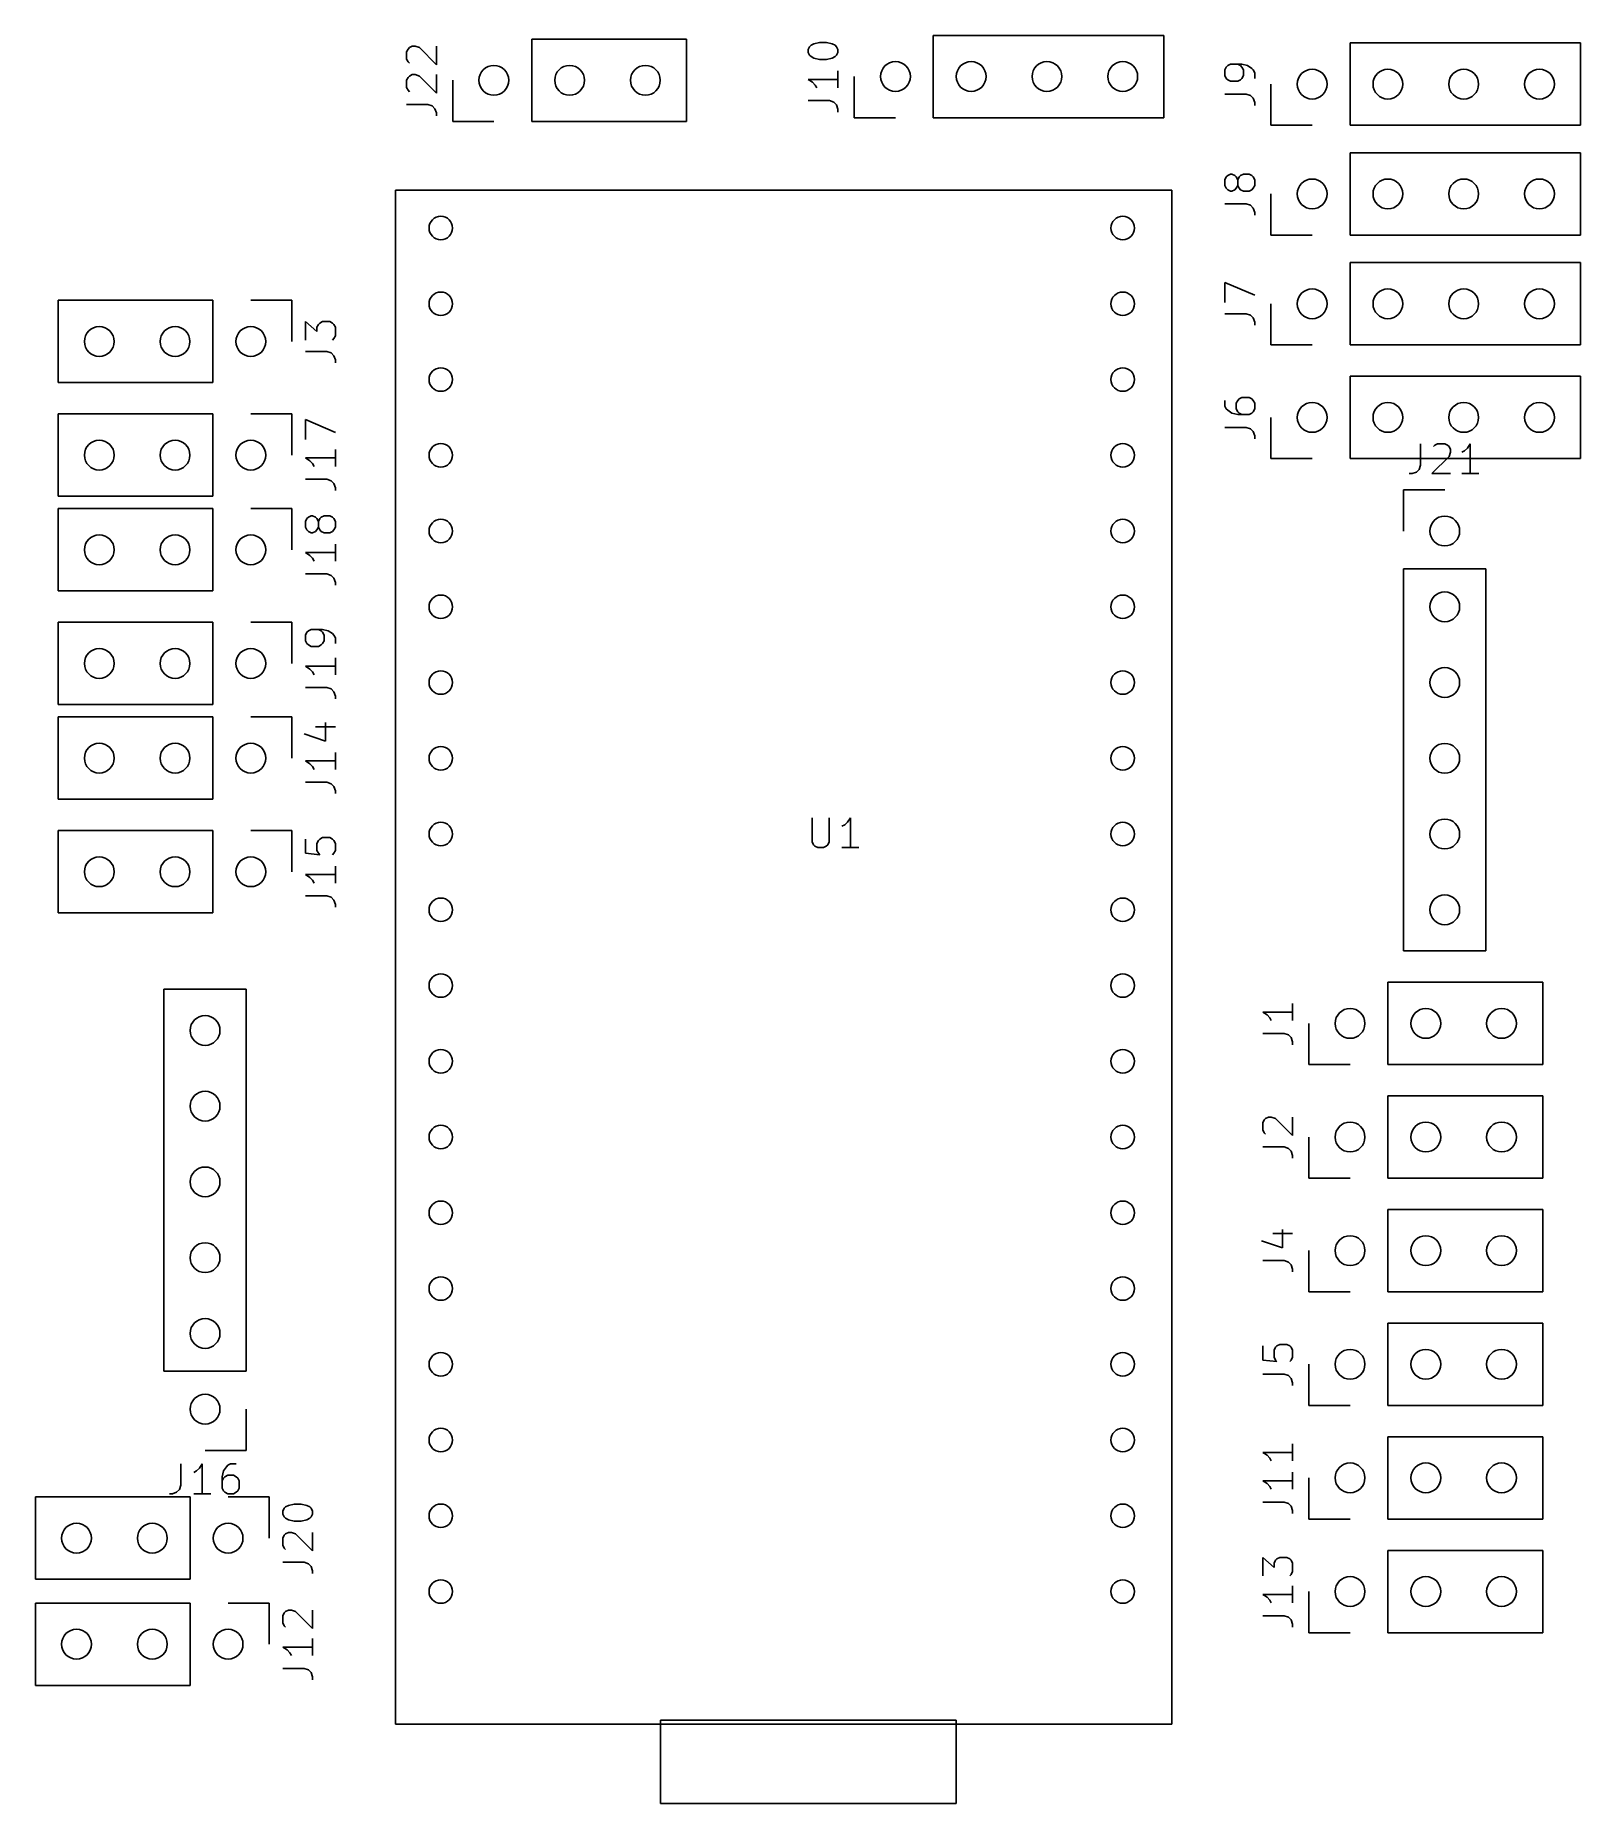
# Model space of a CAD drawing. Extents: x 1.6 to 53.4, y -63 to -3.7.
import ezdxf

# ---------------------------------------------------------------- set-up
doc = ezdxf.new("R2010")
doc.units = 0
doc.layers.add('BLACK', color=7, linetype='CONTINUOUS')
doc.layers.add('LYELLOW', color=51, linetype='CONTINUOUS')

msp = doc.modelspace()

# ---------------------------------------------------------------- linework, layer by layer
at = {"layer": 'BLACK'}
for centre, radius in [((17.018, -5.207), 0.5), ((19.558, -5.207), 0.5), ((22.098, -5.207), 0.5), ((30.48, -5.08), 0.5), ((33.02, -5.08), 0.5), ((35.56, -5.08), 0.5), ((38.1, -5.08), 0.5), ((44.45, -5.334), 0.5), ((46.99, -5.334), 0.5), ((49.53, -5.334), 0.5), ((52.07, -5.334), 0.5), ((44.45, -9.017), 0.5), ((46.99, -9.017), 0.5), ((49.53, -9.017), 0.5), ((52.07, -9.017), 0.5), ((15.24, -10.16), 0.3937), ((38.1, -10.16), 0.3937), ((15.24, -12.7), 0.3937), ((38.1, -12.7), 0.3937), ((44.45, -12.7), 0.5), ((46.99, -12.7), 0.5), ((49.53, -12.7), 0.5), ((52.07, -12.7), 0.5), ((3.791008, -13.964651), 0.5), ((6.331008, -13.964651), 0.5), ((8.871008, -13.964651), 0.5), ((15.24, -15.24), 0.3937), ((38.1, -15.24), 0.3937), ((44.45, -16.51), 0.5), ((46.99, -16.51), 0.5), ((49.53, -16.51), 0.5), ((52.07, -16.51), 0.5), ((3.791008, -17.774651), 0.5), ((6.331008, -17.774651), 0.5), ((8.871008, -17.774651), 0.5), ((15.24, -17.78), 0.3937), ((38.1, -17.78), 0.3937), ((15.24, -20.32), 0.3937), ((38.1, -20.32), 0.3937), ((48.895, -20.32), 0.5), ((3.791008, -20.949651), 0.5), ((6.331008, -20.949651), 0.5), ((8.871008, -20.949651), 0.5), ((15.24, -22.86), 0.3937), ((38.1, -22.86), 0.3937), ((48.895, -22.86), 0.5), ((3.791008, -24.759651), 0.5), ((6.331008, -24.759651), 0.5), ((8.871008, -24.759651), 0.5), ((48.895, -25.4), 0.5), ((15.24, -25.4), 0.3937), ((38.1, -25.4), 0.3937), ((3.791008, -27.934651), 0.5), ((6.331008, -27.934651), 0.5), ((8.871008, -27.934651), 0.5), ((15.24, -27.94), 0.3937), ((38.1, -27.94), 0.3937), ((48.895, -27.94), 0.5), ((15.24, -30.48), 0.3937), ((38.1, -30.48), 0.3937), ((48.895, -30.48), 0.5), ((3.791008, -31.744651), 0.5), ((6.331008, -31.744651), 0.5), ((8.871008, -31.744651), 0.5), ((48.895, -33.02), 0.5), ((15.24, -33.02), 0.3937), ((38.1, -33.02), 0.3937), ((15.24, -35.56), 0.3937), ((38.1, -35.56), 0.3937), ((7.336982, -37.065461), 0.5), ((45.72, -36.83), 0.5), ((48.26, -36.83), 0.5), ((50.8, -36.83), 0.5), ((15.24, -38.1), 0.3937), ((38.1, -38.1), 0.3937), ((7.336982, -39.605461), 0.5), ((15.24, -40.64), 0.3937), ((38.1, -40.64), 0.3937), ((45.72, -40.64), 0.5), ((48.26, -40.64), 0.5), ((50.8, -40.64), 0.5), ((7.336982, -42.145461), 0.5), ((15.24, -43.18), 0.3937), ((38.1, -43.18), 0.3937), ((7.336982, -44.685461), 0.5), ((45.72, -44.45), 0.5), ((48.26, -44.45), 0.5), ((50.8, -44.45), 0.5), ((15.24, -45.72), 0.3937), ((38.1, -45.72), 0.3937), ((7.336982, -47.225461), 0.5), ((15.24, -48.26), 0.3937), ((38.1, -48.26), 0.3937), ((45.72, -48.26), 0.5), ((48.26, -48.26), 0.5), ((50.8, -48.26), 0.5), ((7.336982, -49.765461), 0.5), ((15.24, -50.8), 0.3937), ((38.1, -50.8), 0.3937), ((45.72, -52.07), 0.5), ((48.26, -52.07), 0.5), ((50.8, -52.07), 0.5), ((15.24, -53.34), 0.3937), ((38.1, -53.34), 0.3937), ((3.028655, -54.090011), 0.5), ((5.568655, -54.090011), 0.5), ((8.108655, -54.090011), 0.5), ((15.24, -55.88), 0.3937), ((38.1, -55.88), 0.3937), ((45.72, -55.88), 0.5), ((48.26, -55.88), 0.5), ((50.8, -55.88), 0.5), ((3.028655, -57.646011), 0.5), ((5.568655, -57.646011), 0.5), ((8.108655, -57.646011), 0.5)]:
    msp.add_circle(centre, radius, dxfattribs=at)
at = {"layer": 'LYELLOW', "linetype": 'CONTINUOUS'}
for p, q in [((14.140438, -4.15938), (14.188057, -4.111761)), ((14.188057, -4.111761), (14.283295, -4.064142)), ((14.283295, -4.064142), (14.378533, -4.064142)), ((14.378533, -4.064142), (14.52139, -4.111761)), ((14.52139, -4.111761), (15.092819, -4.683189)), ((15.092819, -4.683189), (15.092819, -4.064142)), ((18.288, -3.827), (23.478, -3.827)), ((18.288, -6.587), (18.288, -3.827)), ((23.478, -6.587), (23.478, -3.827)), ((27.554819, -4.175237), (27.602438, -4.079999)), ((27.602438, -4.079999), (27.650057, -4.03238)), ((27.650057, -4.03238), (27.745295, -3.984761)), ((27.745295, -3.984761), (27.935771, -3.937142)), ((27.935771, -3.937142), (28.173866, -3.937142)), ((28.173866, -3.937142), (28.364342, -3.984761)), ((28.364342, -3.984761), (28.45958, -4.03238)), ((28.45958, -4.03238), (28.5072, -4.079999)), ((28.5072, -4.079999), (28.554819, -4.175237)), ((31.75, -3.7), (39.48, -3.7)), ((31.75, -6.46), (31.75, -3.7)), ((39.48, -6.46), (39.48, -3.7)), ((45.72, -3.954), (53.45, -3.954)), ((45.72, -6.714), (45.72, -3.954)), ((53.45, -6.714), (53.45, -3.954)), ((14.092819, -4.254618), (14.140438, -4.15938)), ((14.092819, -4.492713), (14.092819, -4.254618)), ((14.140438, -4.587951), (14.092819, -4.492713)), ((14.188057, -4.63557), (14.140438, -4.587951)), ((27.554819, -4.270475), (27.554819, -4.175237)), ((27.602438, -4.365713), (27.554819, -4.270475)), ((27.650057, -4.413332), (27.602438, -4.365713)), ((27.745295, -4.460951), (27.650057, -4.413332)), ((27.935771, -4.50857), (27.745295, -4.460951)), ((28.173866, -4.50857), (27.935771, -4.50857)), ((28.364342, -4.460951), (28.173866, -4.50857)), ((28.45958, -4.413332), (28.364342, -4.460951)), ((28.5072, -4.365713), (28.45958, -4.413332)), ((28.554819, -4.270475), (28.5072, -4.365713)), ((28.554819, -4.175237), (28.554819, -4.270475)), ((41.620057, -4.714952), (41.572438, -4.762571)), ((41.715295, -4.667333), (41.620057, -4.714952)), ((42.096247, -4.667333), (41.715295, -4.667333)), ((42.048628, -4.714952), (41.95339, -4.667333)), ((42.096247, -4.762571), (42.048628, -4.714952)), ((42.286723, -4.714952), (42.096247, -4.667333)), ((42.42958, -4.81019), (42.286723, -4.714952)), ((14.092819, -5.206999), (14.140438, -5.111761)), ((14.092819, -5.445094), (14.092819, -5.206999)), ((14.140438, -5.111761), (14.188057, -5.064142)), ((14.188057, -5.064142), (14.283295, -5.016523)), ((14.283295, -5.016523), (14.378533, -5.016523)), ((14.378533, -5.016523), (14.52139, -5.064142)), ((14.52139, -5.064142), (15.092819, -5.63557)), ((15.092819, -5.63557), (15.092819, -5.016523)), ((15.638, -6.587), (15.638, -5.207)), ((28.554819, -5.175237), (27.554819, -5.175237)), ((27.554819, -5.175237), (27.697676, -5.270475)), ((27.697676, -5.270475), (27.792914, -5.365713)), ((28.554819, -4.889523), (28.554819, -5.460951)), ((29.1, -6.46), (29.1, -5.08)), ((41.572438, -4.762571), (41.524819, -4.857809)), ((41.524819, -4.857809), (41.524819, -5.048285)), ((41.524819, -5.048285), (41.572438, -5.143523)), ((41.572438, -5.143523), (41.620057, -5.191142)), ((41.620057, -5.191142), (41.715295, -5.238761)), ((41.715295, -5.238761), (41.95339, -5.238761)), ((41.95339, -5.238761), (42.048628, -5.191142)), ((42.048628, -5.191142), (42.096247, -5.143523)), ((42.143866, -4.857809), (42.096247, -4.762571)), ((42.096247, -5.143523), (42.143866, -5.048285)), ((42.143866, -5.048285), (42.143866, -4.857809)), ((42.4772, -4.857809), (42.42958, -4.81019)), ((42.524819, -4.953047), (42.4772, -4.857809)), ((42.524819, -5.143523), (42.524819, -4.953047)), ((43.07, -6.714), (43.07, -5.334)), ((14.140438, -5.540332), (14.092819, -5.445094)), ((14.188057, -5.587951), (14.140438, -5.540332)), ((27.554819, -5.889523), (28.269104, -5.889523)), ((27.792914, -5.365713), (27.840533, -5.460951)), ((28.269104, -5.889523), (28.411961, -5.937142)), ((41.524819, -5.667333), (42.239104, -5.667333)), ((42.239104, -5.667333), (42.381961, -5.714952)), ((42.381961, -5.714952), (42.4772, -5.81019)), ((42.4772, -5.81019), (42.524819, -5.953047)), ((14.092819, -6.016523), (14.807104, -6.016523)), ((14.807104, -6.016523), (14.949961, -6.064142)), ((14.949961, -6.064142), (15.0452, -6.15938)), ((15.0452, -6.15938), (15.092819, -6.302237)), ((15.092819, -6.302237), (15.092819, -6.397475)), ((28.411961, -5.937142), (28.5072, -6.03238)), ((28.5072, -6.03238), (28.554819, -6.175237)), ((28.554819, -6.175237), (28.554819, -6.270475)), ((30.48, -6.46), (29.1, -6.46)), ((31.75, -6.46), (39.48, -6.46)), ((42.524819, -5.953047), (42.524819, -6.048285)), ((17.018, -6.587), (15.638, -6.587)), ((18.288, -6.587), (23.478, -6.587)), ((44.45, -6.714), (43.07, -6.714)), ((45.72, -6.714), (53.45, -6.714)), ((45.72, -7.637), (53.45, -7.637)), ((45.72, -10.397), (45.72, -7.637)), ((53.45, -10.397), (53.45, -7.637)), ((13.716, -8.89), (39.751, -8.89)), ((13.716, -60.325), (13.716, -8.89)), ((39.751, -8.89), (39.751, -60.325)), ((41.524819, -8.540809), (41.572438, -8.445571)), ((41.524819, -8.731285), (41.524819, -8.540809)), ((41.572438, -8.826523), (41.524819, -8.731285)), ((41.572438, -8.445571), (41.620057, -8.397952)), ((41.620057, -8.874142), (41.572438, -8.826523)), ((41.620057, -8.397952), (41.715295, -8.350333)), ((41.715295, -8.921761), (41.620057, -8.874142)), ((41.715295, -8.350333), (41.762914, -8.350333)), ((41.762914, -8.350333), (41.858152, -8.397952)), ((41.858152, -8.874142), (41.762914, -8.921761)), ((41.858152, -8.397952), (41.905771, -8.445571)), ((41.905771, -8.826523), (41.858152, -8.874142)), ((41.905771, -8.445571), (41.95339, -8.540809)), ((41.95339, -8.731285), (41.905771, -8.826523)), ((42.001009, -8.445571), (41.95339, -8.540809)), ((41.95339, -8.540809), (41.95339, -8.731285)), ((41.95339, -8.731285), (42.001009, -8.826523)), ((42.048628, -8.397952), (42.001009, -8.445571)), ((42.001009, -8.826523), (42.048628, -8.874142)), ((42.143866, -8.350333), (42.048628, -8.397952)), ((42.048628, -8.874142), (42.143866, -8.921761)), ((42.334342, -8.350333), (42.143866, -8.350333)), ((42.42958, -8.397952), (42.334342, -8.350333)), ((42.334342, -8.921761), (42.42958, -8.874142)), ((42.4772, -8.445571), (42.42958, -8.397952)), ((42.42958, -8.874142), (42.4772, -8.826523)), ((42.524819, -8.540809), (42.4772, -8.445571)), ((42.4772, -8.826523), (42.524819, -8.731285)), ((42.524819, -8.731285), (42.524819, -8.540809)), ((41.524819, -9.350333), (42.239104, -9.350333)), ((41.762914, -8.921761), (41.715295, -8.921761)), ((42.143866, -8.921761), (42.334342, -8.921761)), ((42.239104, -9.350333), (42.381961, -9.397952)), ((42.381961, -9.397952), (42.4772, -9.49319)), ((43.07, -10.397), (43.07, -9.017)), ((42.4772, -9.49319), (42.524819, -9.636047)), ((42.524819, -9.636047), (42.524819, -9.731285)), ((44.45, -10.397), (43.07, -10.397)), ((45.72, -10.397), (53.45, -10.397)), ((45.72, -11.32), (53.45, -11.32)), ((45.72, -14.08), (45.72, -11.32)), ((53.45, -14.08), (53.45, -11.32)), ((41.524819, -12.65238), (41.524819, -11.985714)), ((41.524819, -11.985714), (42.524819, -12.414285)), ((2.411008, -12.584651), (2.411008, -15.344651)), ((7.601008, -12.584651), (2.411008, -12.584651)), ((7.601008, -12.584651), (7.601008, -15.344651)), ((8.871008, -12.584651), (10.251008, -12.584651)), ((10.251008, -12.584651), (10.251008, -13.964651)), ((41.524819, -13.033333), (42.239104, -13.033333)), ((42.239104, -13.033333), (42.381961, -13.080952)), ((43.07, -14.08), (43.07, -12.7)), ((10.705827, -13.917031), (10.705827, -13.297984)), ((10.705827, -13.297984), (11.086779, -13.631317)), ((11.086779, -13.48846), (11.134398, -13.393222)), ((11.086779, -13.631317), (11.086779, -13.48846)), ((11.134398, -13.393222), (11.182017, -13.345603)), ((11.182017, -13.345603), (11.277255, -13.297984)), ((11.277255, -13.297984), (11.51535, -13.297984)), ((11.51535, -13.297984), (11.610588, -13.345603)), ((11.610588, -13.345603), (11.658208, -13.393222)), ((11.658208, -13.393222), (11.705827, -13.48846)), ((11.705827, -13.48846), (11.705827, -13.774174)), ((42.381961, -13.080952), (42.4772, -13.17619)), ((42.4772, -13.17619), (42.524819, -13.319047)), ((42.524819, -13.319047), (42.524819, -13.414285)), ((11.658208, -13.869412), (11.610588, -13.917031)), ((11.705827, -13.774174), (11.658208, -13.869412)), ((44.45, -14.08), (43.07, -14.08)), ((45.72, -14.08), (53.45, -14.08)), ((10.705827, -14.297984), (11.420112, -14.297984)), ((11.420112, -14.297984), (11.562969, -14.345603)), ((11.562969, -14.345603), (11.658208, -14.440841)), ((11.658208, -14.440841), (11.705827, -14.583698)), ((11.705827, -14.583698), (11.705827, -14.678936)), ((7.601008, -15.344651), (2.411008, -15.344651)), ((45.72, -15.13), (53.45, -15.13)), ((45.72, -17.89), (45.72, -15.13)), ((53.45, -17.89), (53.45, -15.13)), ((41.524819, -15.938571), (41.524819, -16.129047)), ((41.95339, -15.938571), (41.905771, -16.033809)), ((42.001009, -15.890952), (41.95339, -15.938571)), ((42.096247, -15.843333), (42.001009, -15.890952)), ((42.334342, -15.843333), (42.096247, -15.843333)), ((42.42958, -15.890952), (42.334342, -15.843333)), ((42.4772, -15.938571), (42.42958, -15.890952)), ((42.524819, -16.033809), (42.4772, -15.938571)), ((2.411008, -16.394651), (2.411008, -19.154651)), ((7.601008, -16.394651), (2.411008, -16.394651)), ((7.601008, -16.394651), (7.601008, -19.154651)), ((8.871008, -16.394651), (10.251008, -16.394651)), ((10.251008, -16.394651), (10.251008, -17.774651)), ((10.705827, -17.25084), (10.705827, -16.584174)), ((10.705827, -16.584174), (11.705827, -17.012745)), ((41.524819, -16.129047), (41.572438, -16.224285)), ((41.572438, -16.224285), (41.620057, -16.271904)), ((41.620057, -16.271904), (41.762914, -16.367142)), ((41.762914, -16.367142), (41.95339, -16.414761)), ((41.905771, -16.033809), (41.905771, -16.224285)), ((41.905771, -16.224285), (41.95339, -16.319523)), ((41.95339, -16.319523), (42.001009, -16.367142)), ((41.95339, -16.414761), (42.334342, -16.414761)), ((42.001009, -16.367142), (42.096247, -16.414761)), ((42.334342, -16.414761), (42.42958, -16.367142)), ((42.42958, -16.367142), (42.4772, -16.319523)), ((42.4772, -16.319523), (42.524819, -16.224285)), ((42.524819, -16.224285), (42.524819, -16.033809)), ((43.07, -17.89), (43.07, -16.51)), ((41.524819, -16.843333), (42.239104, -16.843333)), ((42.239104, -16.843333), (42.381961, -16.890952)), ((42.381961, -16.890952), (42.4772, -16.98619)), ((42.4772, -16.98619), (42.524819, -17.129047)), ((42.524819, -17.129047), (42.524819, -17.224285)), ((11.705827, -17.584174), (11.705827, -18.155602)), ((48.085476, -17.394819), (48.085476, -18.109104)), ((48.514048, -17.490057), (48.561667, -17.442438)), ((48.561667, -17.442438), (48.656905, -17.394819)), ((48.656905, -17.394819), (48.895, -17.394819)), ((48.895, -17.394819), (48.990238, -17.442438)), ((48.990238, -17.442438), (49.037857, -17.490057)), ((49.037857, -17.490057), (49.085476, -17.585295)), ((49.085476, -17.680533), (49.037857, -17.82339)), ((49.085476, -17.585295), (49.085476, -17.680533)), ((49.561667, -17.632914), (49.466429, -17.680533)), ((49.656905, -17.537676), (49.561667, -17.632914)), ((49.752143, -17.394819), (49.656905, -17.537676)), ((49.752143, -18.394819), (49.752143, -17.394819)), ((11.705827, -17.869888), (10.705827, -17.869888)), ((10.705827, -17.869888), (10.848684, -17.965126)), ((10.848684, -17.965126), (10.943922, -18.060364)), ((10.943922, -18.060364), (10.991541, -18.155602)), ((44.45, -17.89), (43.07, -17.89)), ((45.72, -17.89), (53.45, -17.89)), ((47.942619, -18.3472), (47.799762, -18.394819)), ((48.037857, -18.251961), (47.942619, -18.3472)), ((48.085476, -18.109104), (48.037857, -18.251961)), ((49.037857, -17.82339), (48.466429, -18.394819)), ((10.705827, -18.584174), (11.420112, -18.584174)), ((11.420112, -18.584174), (11.562969, -18.631793)), ((11.562969, -18.631793), (11.658208, -18.727031)), ((11.658208, -18.727031), (11.705827, -18.869888)), ((11.705827, -18.869888), (11.705827, -18.965126)), ((47.515, -18.94), (48.895, -18.94)), ((47.515, -20.32), (47.515, -18.94)), ((47.799762, -18.394819), (47.704524, -18.394819)), ((48.466429, -18.394819), (49.085476, -18.394819)), ((50.037857, -18.394819), (49.466429, -18.394819)), ((7.601008, -19.154651), (2.411008, -19.154651)), ((2.411008, -19.569651), (2.411008, -22.329651)), ((7.601008, -19.569651), (2.411008, -19.569651)), ((7.601008, -19.569651), (7.601008, -22.329651)), ((8.871008, -19.569651), (10.251008, -19.569651)), ((10.251008, -19.569651), (10.251008, -20.949651)), ((10.705827, -19.997269), (10.753446, -19.902031)), ((10.705827, -20.187745), (10.705827, -19.997269)), ((10.753446, -19.902031), (10.801065, -19.854412)), ((10.801065, -19.854412), (10.896303, -19.806793)), ((10.896303, -19.806793), (10.943922, -19.806793)), ((10.943922, -19.806793), (11.03916, -19.854412)), ((11.03916, -19.854412), (11.086779, -19.902031)), ((11.086779, -19.902031), (11.134398, -19.997269)), ((11.182017, -19.902031), (11.134398, -19.997269)), ((11.134398, -19.997269), (11.134398, -20.187745)), ((11.229636, -19.854412), (11.182017, -19.902031)), ((11.324874, -19.806793), (11.229636, -19.854412)), ((11.51535, -19.806793), (11.324874, -19.806793)), ((11.610588, -19.854412), (11.51535, -19.806793)), ((11.658208, -19.902031), (11.610588, -19.854412)), ((11.705827, -19.997269), (11.658208, -19.902031)), ((11.705827, -20.187745), (11.705827, -19.997269)), ((10.753446, -20.282983), (10.705827, -20.187745)), ((10.801065, -20.330602), (10.753446, -20.282983)), ((10.896303, -20.378221), (10.801065, -20.330602)), ((10.943922, -20.378221), (10.896303, -20.378221)), ((11.03916, -20.330602), (10.943922, -20.378221)), ((11.086779, -20.282983), (11.03916, -20.330602)), ((11.134398, -20.187745), (11.086779, -20.282983)), ((11.134398, -20.187745), (11.182017, -20.282983)), ((11.182017, -20.282983), (11.229636, -20.330602)), ((11.229636, -20.330602), (11.324874, -20.378221)), ((11.324874, -20.378221), (11.51535, -20.378221)), ((11.51535, -20.378221), (11.610588, -20.330602)), ((11.610588, -20.330602), (11.658208, -20.282983)), ((11.658208, -20.282983), (11.705827, -20.187745)), ((11.705827, -21.044888), (10.705827, -21.044888)), ((10.705827, -21.044888), (10.848684, -21.140126)), ((10.848684, -21.140126), (10.943922, -21.235364)), ((10.943922, -21.235364), (10.991541, -21.330602)), ((11.705827, -20.759174), (11.705827, -21.330602)), ((10.705827, -21.759174), (11.420112, -21.759174)), ((11.420112, -21.759174), (11.562969, -21.806793)), ((11.562969, -21.806793), (11.658208, -21.902031)), ((11.658208, -21.902031), (11.705827, -22.044888)), ((47.515, -21.59), (47.515, -34.4)), ((47.515, -21.59), (50.275, -21.59)), ((50.275, -21.59), (50.275, -34.4)), ((7.601008, -22.329651), (2.411008, -22.329651)), ((11.705827, -22.044888), (11.705827, -22.140126)), ((2.411008, -23.379651), (2.411008, -26.139651)), ((7.601008, -23.379651), (2.411008, -23.379651)), ((7.601008, -23.379651), (7.601008, -26.139651)), ((8.871008, -23.379651), (10.251008, -23.379651)), ((10.251008, -23.379651), (10.251008, -24.759651)), ((10.753446, -23.712031), (10.705827, -23.807269)), ((10.801065, -23.664412), (10.753446, -23.712031)), ((10.896303, -23.616793), (10.801065, -23.664412)), ((11.277255, -23.616793), (10.896303, -23.616793)), ((11.229636, -23.664412), (11.134398, -23.616793)), ((11.277255, -23.712031), (11.229636, -23.664412)), ((11.467731, -23.664412), (11.277255, -23.616793)), ((11.324874, -23.807269), (11.277255, -23.712031)), ((11.610588, -23.75965), (11.467731, -23.664412)), ((10.705827, -23.807269), (10.705827, -23.997745)), ((10.705827, -23.997745), (10.753446, -24.092983)), ((10.753446, -24.092983), (10.801065, -24.140602)), ((10.801065, -24.140602), (10.896303, -24.188221)), ((10.896303, -24.188221), (11.134398, -24.188221)), ((11.134398, -24.188221), (11.229636, -24.140602)), ((11.229636, -24.140602), (11.277255, -24.092983)), ((11.277255, -24.092983), (11.324874, -23.997745)), ((11.324874, -23.997745), (11.324874, -23.807269)), ((11.658208, -23.807269), (11.610588, -23.75965)), ((11.705827, -23.902507), (11.658208, -23.807269)), ((11.705827, -24.092983), (11.705827, -23.902507)), ((11.705827, -24.854888), (10.705827, -24.854888)), ((10.705827, -24.854888), (10.848684, -24.950126)), ((11.705827, -24.569174), (11.705827, -25.140602)), ((10.848684, -24.950126), (10.943922, -25.045364)), ((10.943922, -25.045364), (10.991541, -25.140602)), ((10.705827, -25.569174), (11.420112, -25.569174)), ((11.420112, -25.569174), (11.562969, -25.616793)), ((11.562969, -25.616793), (11.658208, -25.712031)), ((11.658208, -25.712031), (11.705827, -25.854888)), ((11.705827, -25.854888), (11.705827, -25.950126)), ((7.601008, -26.139651), (2.411008, -26.139651)), ((2.411008, -26.554651), (2.411008, -29.314651)), ((7.601008, -26.554651), (2.411008, -26.554651)), ((7.601008, -26.554651), (7.601008, -29.314651)), ((8.871008, -26.554651), (10.251008, -26.554651)), ((10.251008, -26.554651), (10.251008, -27.934651)), ((10.658208, -27.125126), (11.372493, -27.363221)), ((11.03916, -26.887031), (11.705827, -26.887031)), ((11.372493, -27.363221), (11.372493, -26.744174)), ((11.705827, -27.744174), (11.705827, -28.315602)), ((11.705827, -28.029888), (10.705827, -28.029888)), ((10.705827, -28.029888), (10.848684, -28.125126)), ((10.848684, -28.125126), (10.943922, -28.220364)), ((10.943922, -28.220364), (10.991541, -28.315602)), ((10.705827, -28.744174), (11.420112, -28.744174)), ((11.420112, -28.744174), (11.562969, -28.791793)), ((11.562969, -28.791793), (11.658208, -28.887031)), ((11.658208, -28.887031), (11.705827, -29.029888)), ((11.705827, -29.029888), (11.705827, -29.125126)), ((7.601008, -29.314651), (2.411008, -29.314651)), ((27.685801, -29.934612), (27.685801, -30.744448)), ((28.25745, -30.744448), (28.25745, -29.934612)), ((28.781461, -30.172799), (28.686186, -30.220437)), ((28.876736, -30.077524), (28.781461, -30.172799)), ((28.972011, -29.934612), (28.876736, -30.077524)), ((28.972011, -30.934998), (28.972011, -29.934612)), ((2.411008, -30.364651), (2.411008, -33.124651)), ((7.601008, -30.364651), (2.411008, -30.364651)), ((7.601008, -30.364651), (7.601008, -33.124651)), ((8.871008, -30.364651), (10.251008, -30.364651)), ((10.251008, -30.364651), (10.251008, -31.744651)), ((10.705827, -30.649412), (10.705827, -31.125602)), ((11.086779, -30.792269), (11.134398, -30.697031)), ((11.086779, -31.030364), (11.086779, -30.792269)), ((11.134398, -30.697031), (11.182017, -30.649412)), ((11.182017, -30.649412), (11.277255, -30.601793)), ((11.277255, -30.601793), (11.51535, -30.601793)), ((11.51535, -30.601793), (11.610588, -30.649412)), ((11.610588, -30.649412), (11.658208, -30.697031)), ((11.658208, -30.697031), (11.705827, -30.792269)), ((11.705827, -30.792269), (11.705827, -31.030364)), ((27.685801, -30.744448), (27.733438, -30.839723)), ((28.209812, -30.839723), (28.25745, -30.744448)), ((10.705827, -31.125602), (11.182017, -31.173221)), ((11.134398, -31.125602), (11.086779, -31.030364)), ((11.182017, -31.173221), (11.134398, -31.125602)), ((11.658208, -31.125602), (11.610588, -31.173221)), ((11.705827, -31.030364), (11.658208, -31.125602)), ((27.733438, -30.839723), (27.781076, -30.887361)), ((27.781076, -30.887361), (27.87635, -30.934998)), ((27.87635, -30.934998), (28.0669, -30.934998)), ((28.0669, -30.934998), (28.162175, -30.887361)), ((28.162175, -30.887361), (28.209812, -30.839723)), ((29.257835, -30.934998), (28.686186, -30.934998)), ((11.705827, -31.839888), (10.705827, -31.839888)), ((10.705827, -31.839888), (10.848684, -31.935126)), ((10.848684, -31.935126), (10.943922, -32.030364)), ((11.705827, -31.554174), (11.705827, -32.125602)), ((10.705827, -32.554174), (11.420112, -32.554174)), ((10.943922, -32.030364), (10.991541, -32.125602)), ((11.420112, -32.554174), (11.562969, -32.601793)), ((11.562969, -32.601793), (11.658208, -32.697031)), ((7.601008, -33.124651), (2.411008, -33.124651)), ((11.658208, -32.697031), (11.705827, -32.839888)), ((11.705827, -32.839888), (11.705827, -32.935126)), ((47.515, -34.4), (50.275, -34.4)), ((46.99, -35.45), (52.18, -35.45)), ((46.99, -38.21), (46.99, -35.45)), ((52.18, -38.21), (52.18, -35.45)), ((5.956982, -48.495461), (5.956982, -35.685461)), ((8.716982, -35.685461), (5.956982, -35.685461)), ((8.716982, -48.495461), (8.716982, -35.685461)), ((43.794819, -36.163333), (43.794819, -36.734761)), ((43.794819, -36.449047), (42.794819, -36.449047)), ((42.794819, -36.449047), (42.937676, -36.544285)), ((42.937676, -36.544285), (43.032914, -36.639523)), ((43.032914, -36.639523), (43.080533, -36.734761)), ((42.794819, -37.163333), (43.509104, -37.163333)), ((43.509104, -37.163333), (43.651961, -37.210952)), ((43.651961, -37.210952), (43.7472, -37.30619)), ((43.7472, -37.30619), (43.794819, -37.449047)), ((44.34, -38.21), (44.34, -36.83)), ((43.794819, -37.449047), (43.794819, -37.544285)), ((45.72, -38.21), (44.34, -38.21)), ((46.99, -38.21), (52.18, -38.21)), ((46.99, -39.26), (52.18, -39.26)), ((46.99, -42.02), (46.99, -39.26)), ((52.18, -42.02), (52.18, -39.26)), ((42.794819, -40.163809), (42.842438, -40.068571)), ((42.794819, -40.401904), (42.794819, -40.163809)), ((42.842438, -40.068571), (42.890057, -40.020952)), ((42.890057, -40.020952), (42.985295, -39.973333)), ((42.985295, -39.973333), (43.080533, -39.973333)), ((43.080533, -39.973333), (43.22339, -40.020952)), ((43.22339, -40.020952), (43.794819, -40.59238)), ((43.794819, -40.59238), (43.794819, -39.973333)), ((42.842438, -40.497142), (42.794819, -40.401904)), ((42.890057, -40.544761), (42.842438, -40.497142)), ((44.34, -42.02), (44.34, -40.64)), ((42.794819, -40.973333), (43.509104, -40.973333)), ((43.509104, -40.973333), (43.651961, -41.020952)), ((43.651961, -41.020952), (43.7472, -41.11619)), ((43.7472, -41.11619), (43.794819, -41.259047)), ((43.794819, -41.259047), (43.794819, -41.354285)), ((45.72, -42.02), (44.34, -42.02)), ((46.99, -42.02), (52.18, -42.02)), ((46.99, -43.07), (52.18, -43.07)), ((46.99, -45.83), (46.99, -43.07)), ((52.18, -45.83), (52.18, -43.07)), ((43.461485, -44.354761), (43.461485, -43.735714)), ((42.7472, -44.116666), (43.461485, -44.354761)), ((43.128152, -43.878571), (43.794819, -43.878571)), ((44.34, -45.83), (44.34, -44.45)), ((42.794819, -44.783333), (43.509104, -44.783333)), ((43.509104, -44.783333), (43.651961, -44.830952)), ((43.651961, -44.830952), (43.7472, -44.92619)), ((43.7472, -44.92619), (43.794819, -45.069047)), ((43.794819, -45.069047), (43.794819, -45.164285)), ((45.72, -45.83), (44.34, -45.83)), ((46.99, -45.83), (52.18, -45.83)), ((46.99, -46.88), (52.18, -46.88)), ((46.99, -49.64), (46.99, -46.88)), ((52.18, -49.64), (52.18, -46.88)), ((42.794819, -47.640952), (42.794819, -48.117142)), ((43.175771, -47.783809), (43.22339, -47.688571)), ((43.175771, -48.021904), (43.175771, -47.783809)), ((43.22339, -48.117142), (43.175771, -48.021904)), ((43.22339, -47.688571), (43.271009, -47.640952)), ((43.271009, -47.640952), (43.366247, -47.593333)), ((43.366247, -47.593333), (43.604342, -47.593333)), ((43.604342, -47.593333), (43.69958, -47.640952)), ((43.69958, -47.640952), (43.7472, -47.688571)), ((43.7472, -47.688571), (43.794819, -47.783809)), ((43.794819, -48.021904), (43.7472, -48.117142)), ((43.794819, -47.783809), (43.794819, -48.021904)), ((8.716982, -48.495461), (5.956982, -48.495461)), ((42.794819, -48.117142), (43.271009, -48.164761)), ((42.794819, -48.593333), (43.509104, -48.593333)), ((43.271009, -48.164761), (43.22339, -48.117142)), ((43.509104, -48.593333), (43.651961, -48.640952)), ((43.7472, -48.117142), (43.69958, -48.164761)), ((44.34, -49.64), (44.34, -48.26)), ((43.651961, -48.640952), (43.7472, -48.73619)), ((43.7472, -48.73619), (43.794819, -48.879047)), ((43.794819, -48.879047), (43.794819, -48.974285)), ((8.716982, -49.765461), (8.716982, -51.145461)), ((45.72, -49.64), (44.34, -49.64)), ((46.99, -49.64), (52.18, -49.64)), ((43.794819, -50.927142), (43.794819, -51.49857)), ((46.99, -50.69), (52.18, -50.69)), ((46.99, -53.45), (46.99, -50.69)), ((52.18, -53.45), (52.18, -50.69)), ((8.716982, -51.145461), (7.336982, -51.145461)), ((43.794819, -51.212856), (42.794819, -51.212856)), ((42.794819, -51.212856), (42.937676, -51.308094)), ((42.937676, -51.308094), (43.032914, -51.403332)), ((43.032914, -51.403332), (43.080533, -51.49857)), ((6.527458, -51.60028), (6.527458, -52.314565)), ((7.051268, -51.838375), (6.95603, -51.885994)), ((7.146506, -51.743137), (7.051268, -51.838375)), ((7.241744, -51.60028), (7.146506, -51.743137)), ((7.241744, -52.60028), (7.241744, -51.60028)), ((7.95603, -51.838375), (7.908411, -52.028851)), ((7.908411, -52.028851), (7.908411, -52.409803)), ((7.95603, -52.07647), (7.908411, -52.171708)), ((8.051268, -51.695518), (7.95603, -51.838375)), ((8.003649, -52.028851), (7.95603, -52.07647)), ((8.098887, -51.981232), (8.003649, -52.028851)), ((8.098887, -51.647899), (8.051268, -51.695518)), ((8.194125, -51.60028), (8.098887, -51.647899)), ((8.289363, -51.981232), (8.098887, -51.981232)), ((8.384601, -51.60028), (8.194125, -51.60028)), ((8.384601, -52.028851), (8.289363, -51.981232)), ((8.43222, -52.07647), (8.384601, -52.028851)), ((8.479839, -52.171708), (8.43222, -52.07647)), ((8.479839, -52.409803), (8.479839, -52.171708)), ((43.794819, -52.165237), (42.794819, -52.165237)), ((42.794819, -52.165237), (42.937676, -52.260475)), ((43.794819, -51.879523), (43.794819, -52.450951)), ((44.34, -53.45), (44.34, -52.07)), ((1.648655, -52.710011), (1.648655, -55.470011)), ((6.838655, -52.710011), (1.648655, -52.710011)), ((6.241744, -52.60028), (6.146506, -52.60028)), ((6.384601, -52.552661), (6.241744, -52.60028)), ((6.479839, -52.457422), (6.384601, -52.552661)), ((6.527458, -52.314565), (6.479839, -52.457422)), ((6.838655, -52.710011), (6.838655, -55.470011)), ((7.527458, -52.60028), (6.95603, -52.60028)), ((7.908411, -52.409803), (7.95603, -52.505041)), ((7.95603, -52.505041), (8.003649, -52.552661)), ((8.003649, -52.552661), (8.098887, -52.60028)), ((8.098887, -52.60028), (8.289363, -52.60028)), ((8.108655, -52.710011), (9.488655, -52.710011)), ((8.289363, -52.60028), (8.384601, -52.552661)), ((8.384601, -52.552661), (8.43222, -52.505041)), ((8.43222, -52.505041), (8.479839, -52.409803)), ((9.488655, -52.710011), (9.488655, -54.090011)), ((42.937676, -52.260475), (43.032914, -52.355713)), ((43.032914, -52.355713), (43.080533, -52.450951)), ((9.943474, -53.185248), (9.991093, -53.09001)), ((9.943474, -53.280486), (9.943474, -53.185248)), ((9.991093, -53.375724), (9.943474, -53.280486)), ((9.991093, -53.09001), (10.038712, -53.042391)), ((10.038712, -53.042391), (10.13395, -52.994772)), ((10.13395, -52.994772), (10.324426, -52.947153)), ((10.324426, -52.947153), (10.562521, -52.947153)), ((10.562521, -52.947153), (10.752997, -52.994772)), ((10.752997, -52.994772), (10.848235, -53.042391)), ((10.848235, -53.042391), (10.895855, -53.09001)), ((10.895855, -53.09001), (10.943474, -53.185248)), ((10.943474, -53.280486), (10.895855, -53.375724)), ((10.943474, -53.185248), (10.943474, -53.280486)), ((42.794819, -52.879523), (43.509104, -52.879523)), ((43.509104, -52.879523), (43.651961, -52.927142)), ((43.651961, -52.927142), (43.7472, -53.02238)), ((43.7472, -53.02238), (43.794819, -53.165237)), ((43.794819, -53.165237), (43.794819, -53.260475)), ((10.038712, -53.423343), (9.991093, -53.375724)), ((9.991093, -53.994772), (10.038712, -53.947153)), ((10.13395, -53.470962), (10.038712, -53.423343)), ((10.038712, -53.947153), (10.13395, -53.899534)), ((10.324426, -53.518581), (10.13395, -53.470962)), ((10.13395, -53.899534), (10.229188, -53.899534)), ((10.229188, -53.899534), (10.372045, -53.947153)), ((10.562521, -53.518581), (10.324426, -53.518581)), ((10.372045, -53.947153), (10.943474, -54.518581)), ((10.752997, -53.470962), (10.562521, -53.518581)), ((10.848235, -53.423343), (10.752997, -53.470962)), ((10.895855, -53.375724), (10.848235, -53.423343)), ((10.943474, -54.518581), (10.943474, -53.899534)), ((45.72, -53.45), (44.34, -53.45)), ((46.99, -53.45), (52.18, -53.45)), ((9.943474, -54.09001), (9.991093, -53.994772)), ((9.943474, -54.328105), (9.943474, -54.09001)), ((9.991093, -54.423343), (9.943474, -54.328105)), ((10.038712, -54.470962), (9.991093, -54.423343)), ((46.99, -54.5), (52.18, -54.5)), ((46.99, -57.26), (46.99, -54.5)), ((52.18, -57.26), (52.18, -54.5)), ((9.943474, -54.899534), (10.657759, -54.899534)), ((10.657759, -54.899534), (10.800616, -54.947153)), ((10.800616, -54.947153), (10.895855, -55.042391)), ((10.895855, -55.042391), (10.943474, -55.185248)), ((42.794819, -55.356189), (42.794819, -54.737142)), ((42.794819, -54.737142), (43.175771, -55.070475)), ((43.175771, -54.927618), (43.22339, -54.83238)), ((43.175771, -55.070475), (43.175771, -54.927618)), ((43.22339, -54.83238), (43.271009, -54.784761)), ((43.271009, -54.784761), (43.366247, -54.737142)), ((43.366247, -54.737142), (43.604342, -54.737142)), ((43.604342, -54.737142), (43.69958, -54.784761)), ((43.69958, -54.784761), (43.7472, -54.83238)), ((43.7472, -54.83238), (43.794819, -54.927618)), ((43.794819, -54.927618), (43.794819, -55.213332)), ((6.838655, -55.470011), (1.648655, -55.470011)), ((10.943474, -55.185248), (10.943474, -55.280486)), ((43.7472, -55.30857), (43.69958, -55.356189)), ((43.794819, -55.213332), (43.7472, -55.30857)), ((43.794819, -55.689523), (43.794819, -56.260951)), ((1.648655, -56.266011), (1.648655, -59.026011)), ((6.838655, -56.266011), (1.648655, -56.266011)), ((6.838655, -56.266011), (6.838655, -59.026011)), ((8.108655, -56.266011), (9.488655, -56.266011)), ((9.488655, -56.266011), (9.488655, -57.646011)), ((43.794819, -55.975237), (42.794819, -55.975237)), ((42.794819, -55.975237), (42.937676, -56.070475)), ((42.937676, -56.070475), (43.032914, -56.165713)), ((43.032914, -56.165713), (43.080533, -56.260951)), ((44.34, -57.26), (44.34, -55.88)), ((9.943474, -56.693629), (9.991093, -56.598391)), ((9.943474, -56.931724), (9.943474, -56.693629)), ((9.991093, -56.598391), (10.038712, -56.550772)), ((10.038712, -56.550772), (10.13395, -56.503153)), ((10.13395, -56.503153), (10.229188, -56.503153)), ((10.229188, -56.503153), (10.372045, -56.550772)), ((10.372045, -56.550772), (10.943474, -57.1222)), ((10.943474, -57.1222), (10.943474, -56.503153)), ((42.794819, -56.689523), (43.509104, -56.689523)), ((43.509104, -56.689523), (43.651961, -56.737142)), ((43.651961, -56.737142), (43.7472, -56.83238)), ((43.7472, -56.83238), (43.794819, -56.975237)), ((9.991093, -57.026962), (9.943474, -56.931724)), ((10.038712, -57.074581), (9.991093, -57.026962)), ((10.943474, -57.455534), (10.943474, -58.026962)), ((43.794819, -56.975237), (43.794819, -57.070475)), ((45.72, -57.26), (44.34, -57.26)), ((46.99, -57.26), (52.18, -57.26)), ((10.943474, -57.741248), (9.943474, -57.741248)), ((9.943474, -57.741248), (10.086331, -57.836486)), ((10.086331, -57.836486), (10.181569, -57.931724)), ((10.181569, -57.931724), (10.229188, -58.026962)), ((9.943474, -58.455534), (10.657759, -58.455534)), ((10.657759, -58.455534), (10.800616, -58.503153)), ((10.800616, -58.503153), (10.895855, -58.598391)), ((10.895855, -58.598391), (10.943474, -58.741248)), ((6.838655, -59.026011), (1.648655, -59.026011)), ((10.943474, -58.741248), (10.943474, -58.836486)), ((39.751, -60.325), (13.716, -60.325)), ((22.606, -60.198), (32.512, -60.198)), ((22.606, -62.992), (22.606, -60.198)), ((32.512, -60.198), (32.512, -62.992)), ((32.512, -62.992), (22.606, -62.992))]:
    msp.add_line(p, q, dxfattribs=at)

doc.saveas('drawing.dxf')
